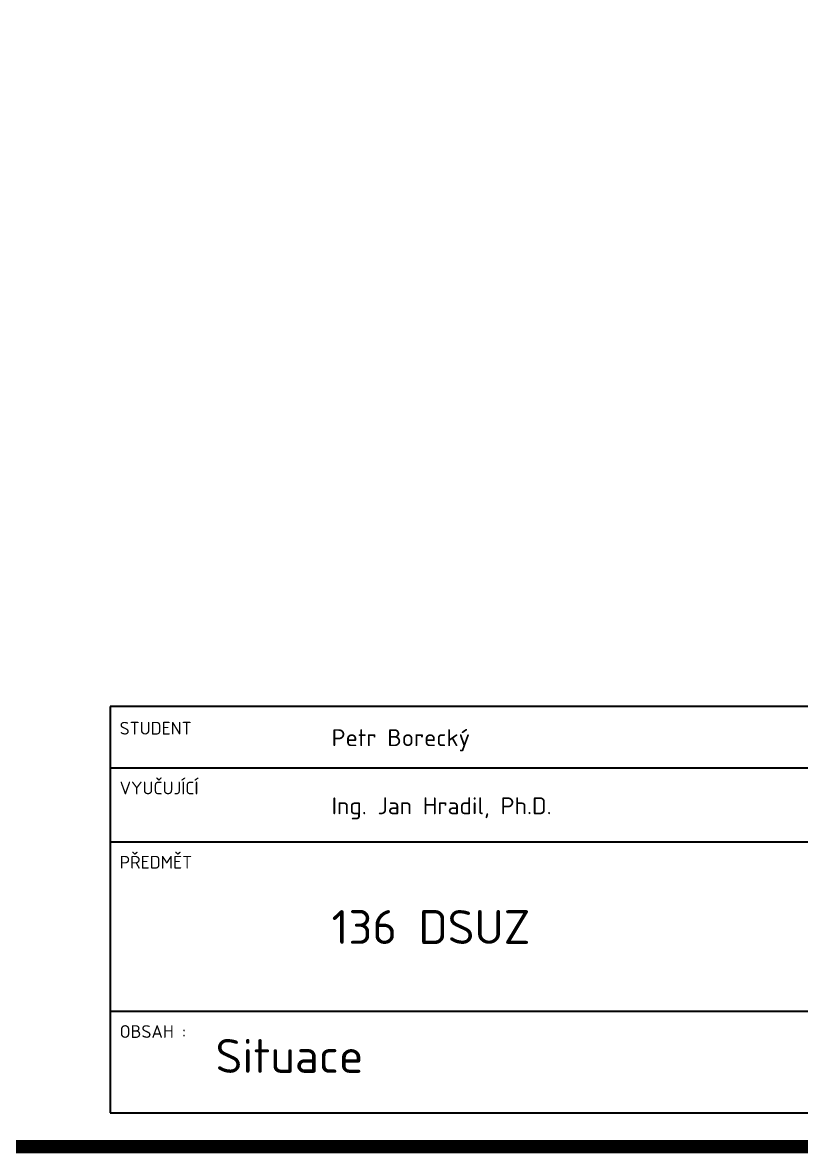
# Model space of a CAD drawing. Header units: metres. Extents: x 713 to 1608, y -312 to 498.
# Drawn here: x 1368.3 to 1483.3, y 128.3 to 295.3 of the extents above; entities that cross this region are included whole.
import ezdxf

# ---------------------------------------------------------------- set-up
doc = ezdxf.new("R2010")
doc.units = ezdxf.units.M
doc.layers.add('poznámky černě', color=7, linetype='Continuous', lineweight=30)
doc.styles.add('ISOCPEUR', font='isocpeur.ttf')

msp = doc.modelspace()

# ---------------------------------------------------------------- linework, layer by layer
at = {"const_width": 2}
msp.add_lwpolyline([(1540.67, 129.33), (714.16, 129.33), (714.16, 453.08), (1540.67, 453.08)], dxfattribs=at)
at = {"layer": 'poznámky černě', "linetype": 'Continuous'}
for p, q in [((1479.18, 194.33), (1381.24, 194.33)), ((1381.24, 194.33), (1381.24, 134.33)), ((1535.67, 194.33), (1479.18, 194.33)), ((1381.24, 185.29), (1479.18, 185.29)), ((1479.18, 185.29), (1485.67, 185.29)), ((1381.24, 174.33), (1479.18, 174.33)), ((1479.18, 174.33), (1485.67, 174.33)), ((1381.24, 149.33), (1479.18, 149.33)), ((1479.18, 149.33), (1485.67, 149.33)), ((1381.24, 134.33), (1479.18, 134.33)), ((1479.18, 134.33), (1535.67, 134.33))]:
    msp.add_line(p, q, dxfattribs=at)

# ---------------------------------------------------------------- texts
at = {"layer": 'poznámky černě', "linetype": 'Continuous', "style": 'ISOCPEUR'}
for s, p in [('STUDENT', (1382.62, 190.18)), ('VYUČUJÍCÍ', (1382.62, 181.35)), ('PŘEDMĚT', (1382.62, 170.39)), ('OBSAH :', (1382.62, 145.39))]:
    msp.add_text(s, height=1.875, dxfattribs=at).set_placement(p)
at = {"layer": 'poznámky černě', "attachment_point": 1, "style": 'ISOCPEUR'}
for s, width, insert, char_height in [('Petr Borecký', 4616.4353, (1413.91, 190.97), 2.5), ('Ing. Jan Hradil, Ph.D.', 4616.4353, (1413.91, 180.91), 2.5), ('136 DSUZ', 3165.1905, (1413.91, 164.26), 5), ('Situace', 3165.1905, (1396.78, 145.22), 5)]:
    msp.add_mtext_dynamic_manual_height_columns(s, width=width, gutter_width=1, heights=[0], dxfattribs=dict(at, insert=insert, char_height=char_height))

doc.saveas('drawing.dxf')
